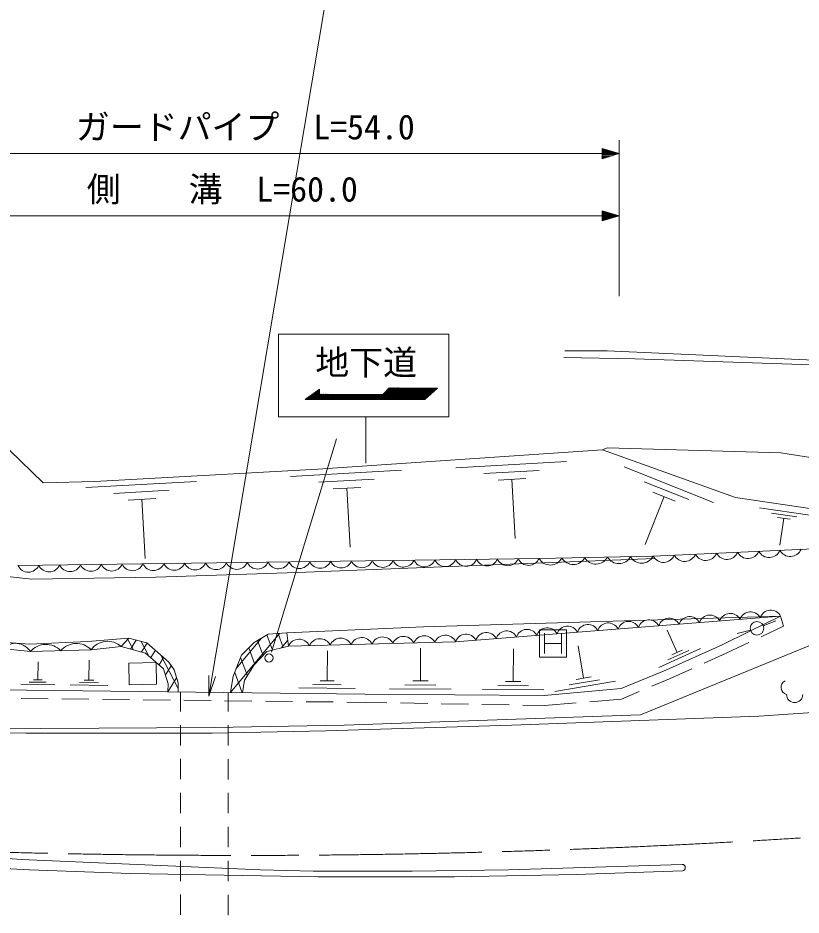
# Model space of a CAD drawing. Units: millimetres, scale not verified. Extents: x 40000 to 680000, y 20000 to 380000.
# Drawn here: x 186801 to 244511, y 263940 to 330059 of the extents above; entities that cross this region are included whole.
import ezdxf
from ezdxf.enums import TextEntityAlignment as Align

# ---------------------------------------------------------------- set-up
doc = ezdxf.new("R2010")
doc.units = ezdxf.units.MM
doc.header["$LTSCALE"] = 1000
doc.linetypes.add('CHAIN', pattern=[18.5, 12, -1.5, 3.5, -1.5])
for name, color, linetype, lineweight in [('M-BGD', 7, 'Continuous', 13), ('M-BMK', 2, 'CHAIN', 13), ('M-STR-HTXT', 7, 'Continuous', 13), ('M-STR-STR1', 1, 'Continuous', 13), ('M-STR-STRC', 7, 'Continuous', 13), ('M-STR-STRD', 7, 'Continuous', 13)]:
    doc.layers.add(name, color=color, linetype=linetype, lineweight=lineweight)
doc.styles.add('ＭＳ ゴシック', font='')
doc.styles.get('ＭＳ ゴシック').set_extended_font_data('MS Gothic')

# ---------------------------------------------------------------- blocks, each defined once
blk = doc.blocks.new('open_arrow')
at = {"color": 0, "linetype": 'Continuous', "lineweight": -2}
blk.add_lwpolyline([(7.5, 1.25), (0, 0), (7.5, -1.25)], dxfattribs=at)

msp = doc.modelspace()

# ---------------------------------------------------------------- linework, layer by layer
at = {"layer": 'M-BGD'}
for p, q in [((227102, 305534), (230235, 305534)), ((230235, 305534), (248777, 304687)), ((227018, 305026), (232267, 304941)), ((232267, 304941), (247168, 304433)), ((188664, 295797), (183245, 301047)), ((229870, 298229), (208899, 296813)), ((230219, 298367), (229870, 298229)), ((239678, 294714), (229870, 298229)), ((230219, 298367), (243020, 297999)), ((243020, 297999), (249539, 296983)), ((219061, 296905), (227231, 297368)), ((231473, 296971), (238067, 294347)), ((208899, 296813), (192474, 295882)), ((206899, 296263), (215070, 296726)), ((221135, 296476), (225220, 296708)), ((192474, 295882), (188664, 295797)), ((191793, 295443), (199964, 295906)), ((208973, 295834), (213058, 296066)), ((222187, 295990), (224229, 296105)), ((223208, 296047), (223455, 291690)), ((232947, 295875), (236243, 294563)), ((193867, 295014), (197952, 295246)), ((210025, 295347), (212068, 295463)), ((211046, 295405), (211293, 291048)), ((233596, 295108), (235244, 294452)), ((194919, 294527), (196962, 294643)), ((195940, 294585), (196187, 290227)), ((234420, 294780), (233021, 291263)), ((246954, 293650), (239678, 294714)), ((241447, 293947), (245164, 293404)), ((242340, 293563), (244199, 293292)), ((242769, 293248), (243698, 293112)), ((243233, 293180), (242944, 291198)), ((233613, 290392), (246068, 290971)), ((225207, 290219), (233613, 290392)), ((186801, 289701), (225207, 290219)), ((207375, 289193), (233726, 290218)), ((184769, 289024), (187817, 288685)), ((196961, 288855), (207375, 289193)), ((187817, 288685), (196961, 288855)), ((243007, 285967), (216681, 285192)), ((243007, 285967), (219050, 284085)), ((243007, 285967), (240734, 284875)), ((241725, 285261), (242653, 285634)), ((243007, 285967), (243221, 285233)), ((216681, 285192), (206628, 284746)), ((241562, 284447), (243221, 285233)), ((194984, 284337), (191952, 284094)), ((194409, 283731), (194984, 284337)), ((194984, 284337), (196307, 284007)), ((202466, 280340), (206076, 284703)), ((202894, 282112), (204746, 284351)), ((204202, 284032), (205237, 284639)), ((205569, 283471), (205153, 284590)), ((205237, 284639), (206628, 284746)), ((206354, 283657), (205968, 284695)), ((206628, 284746), (206735, 283747)), ((235371, 283294), (234636, 284931)), ((238702, 283859), (240734, 284875)), ((240779, 284944), (239813, 284684)), ((187720, 283356), (183653, 283784)), ((187656, 283894), (184357, 284160)), ((191952, 284094), (187656, 283894)), ((194409, 283731), (192189, 283490)), ((196202, 283249), (194409, 283731)), ((195311, 283488), (194908, 284257)), ((195097, 283546), (195513, 284205)), ((196454, 283032), (195888, 284111)), ((195906, 283329), (196325, 283991)), ((196307, 284007), (197924, 282568)), ((203274, 283087), (204202, 284032)), ((204865, 283068), (204453, 284179)), ((206735, 283747), (205148, 283372)), ((206223, 283626), (206688, 284188)), ((219050, 284085), (206735, 283747)), ((228491, 281394), (228094, 283778)), ((234553, 281997), (238702, 283859)), ((238999, 283232), (240658, 284018)), ((192189, 283490), (187720, 283356)), ((197540, 282098), (196202, 283249)), ((196591, 282915), (196930, 283452)), ((198609, 280649), (197319, 283106)), ((202668, 281535), (203274, 283087)), ((204256, 282412), (203804, 283627)), ((205148, 283372), (204220, 282373)), ((209584, 281207), (209611, 283426)), ((216459, 281197), (216474, 283614)), ((223301, 281153), (223317, 283570)), ((237090, 283574), (234020, 282196)), ((236230, 283434), (234695, 282745)), ((235755, 283466), (234987, 283122)), ((237369, 282500), (238999, 283232)), ((188266, 281274), (188287, 282614)), ((192037, 281248), (192061, 282726)), ((196985, 282543), (194963, 282496)), ((194963, 282496), (195000, 280910)), ((197022, 280958), (196985, 282543)), ((197204, 282388), (197536, 282913)), ((197924, 282568), (198305, 282009)), ((203713, 281575), (203212, 282925)), ((204220, 282373), (203506, 281249)), ((197861, 280975), (197540, 282098)), ((197673, 281633), (198101, 282309)), ((198305, 282009), (198602, 281045)), ((203323, 280329), (202774, 281806)), ((231251, 280642), (234553, 281997)), ((234827, 281359), (236457, 282090)), ((188891, 281096), (187635, 281116)), ((188580, 281269), (187951, 281279)), ((192727, 281053), (191342, 281075)), ((192384, 281243), (191691, 281254)), ((197838, 280396), (198486, 281421)), ((198602, 281045), (198614, 280387)), ((202466, 280340), (202668, 281535)), ((203506, 281249), (203356, 280329)), ((210104, 281201), (209064, 281214)), ((217025, 281193), (215892, 281200)), ((223868, 281149), (222734, 281157)), ((230826, 281170), (226355, 280425)), ((229658, 281282), (227423, 280909)), ((229050, 281487), (227932, 281301)), ((233508, 280803), (234827, 281359)), ((184684, 280557), (212370, 280219)), ((189517, 280919), (187004, 280958)), ((193417, 280857), (190646, 280901)), ((195000, 280910), (197022, 280958)), ((197838, 280396), (197861, 280975)), ((211657, 280627), (207498, 280678)), ((210621, 280917), (208541, 280943)), ((218721, 280578), (214188, 280607)), ((217590, 280887), (215324, 280902)), ((225563, 280534), (221031, 280563)), ((224432, 280844), (222166, 280858)), ((225578, 280134), (231251, 280642)), ((231268, 279860), (232587, 280415)), ((187034, 279911), (189034, 279888)), ((190034, 279876), (192034, 279853)), ((193034, 279841), (195034, 279818)), ((196034, 279806), (198033, 279783)), ((199033, 279771), (201033, 279748)), ((202033, 279736), (204033, 279713)), ((205033, 279701), (207033, 279678)), ((212370, 280219), (225578, 280134)), ((228936, 279665), (231268, 279860)), ((208033, 279666), (210033, 279643)), ((211033, 279631), (212388, 279616)), ((212388, 279616), (213998, 279588)), ((214998, 279570), (216998, 279536)), ((217998, 279518), (219998, 279484)), ((220997, 279466), (222997, 279432)), ((223997, 279414), (225608, 279387)), ((225608, 279387), (227940, 279582))]:
    msp.add_line(p, q, dxfattribs=at)
msp.add_circle((241261, 285074), 500, dxfattribs=at)
for centre, radius, start, end in [((227719, 290728), 957, 209.70276, 332.65946), ((229401, 290762), 957, 209.70276, 332.65946), ((231082, 290797), 957, 209.70276, 332.65946), ((232763, 290832), 957, 209.70276, 332.65946), ((234375, 290785), 857, 207.291, 338.0339), ((235932, 290858), 857, 207.291, 338.0339), ((237488, 290930), 857, 207.291, 338.0339), ((239045, 291002), 857, 207.291, 338.0339), ((240602, 291075), 857, 207.291, 338.0339), ((242159, 291147), 857, 207.291, 338.0339), ((243716, 291220), 857, 207.291, 338.0339), ((187565, 290052), 840, 204.65327, 336.89077), ((189101, 290072), 840, 204.65327, 336.89077), ((190637, 290093), 840, 204.65327, 336.89077), ((192173, 290114), 840, 204.65327, 336.89077), ((193709, 290135), 840, 204.65327, 336.89077), ((195246, 290155), 840, 204.65327, 336.89077), ((196782, 290176), 840, 204.65327, 336.89077), ((198318, 290197), 840, 204.65327, 336.89077), ((199854, 290217), 840, 204.65327, 336.89077), ((201391, 290238), 840, 204.65327, 336.89077), ((202927, 290259), 840, 204.65327, 336.89077), ((204463, 290279), 840, 204.65327, 336.89077), ((205999, 290300), 840, 204.65327, 336.89077), ((207536, 290321), 840, 204.65327, 336.89077), ((209072, 290342), 840, 204.65327, 336.89077), ((210608, 290362), 840, 204.65327, 336.89077), ((212144, 290383), 840, 204.65327, 336.89077), ((213681, 290404), 840, 204.65327, 336.89077), ((215217, 290424), 840, 204.65327, 336.89077), ((216753, 290445), 840, 204.65327, 336.89077), ((218289, 290466), 840, 204.65327, 336.89077), ((219826, 290486), 840, 204.65327, 336.89077), ((221362, 290507), 840, 204.65327, 336.89077), ((222898, 290528), 840, 204.65327, 336.89077), ((224434, 290549), 840, 204.65327, 336.89077), ((226038, 290693), 957, 209.70276, 332.65946), ((242283, 285595), 814, 27.17909, 161.80457), ((233299, 284889), 814, 27.17909, 161.80457), ((234796, 285007), 814, 27.17909, 161.80457), ((236294, 285125), 814, 27.17909, 161.80457), ((237791, 285242), 814, 27.17909, 161.80457), ((239288, 285360), 814, 27.17909, 161.80457), ((240786, 285477), 814, 27.17909, 161.80457), ((224315, 284184), 814, 27.17909, 161.80457), ((225813, 284301), 814, 27.17909, 161.80457), ((227310, 284419), 814, 27.17909, 161.80457), ((228807, 284536), 814, 27.17909, 161.80457), ((230304, 284654), 814, 27.17909, 161.80457), ((231802, 284772), 814, 27.17909, 161.80457), ((210593, 283510), 843, 25.57646, 157.57095), ((212132, 283552), 843, 25.57646, 157.57095), ((213672, 283594), 843, 25.57646, 157.57095), ((215211, 283636), 843, 25.57646, 157.57095), ((216751, 283679), 843, 25.57646, 157.57095), ((218290, 283721), 843, 25.57646, 157.57095), ((219823, 283831), 814, 27.17909, 161.80457), ((221321, 283948), 814, 27.17909, 161.80457), ((222818, 284066), 814, 27.17909, 161.80457), ((186620, 282672), 1295, 31.87101, 136.11097), ((188867, 282391), 1499, 43.51096, 139.9189), ((191101, 282458), 1499, 43.51096, 139.9189), ((193407, 282618), 1498, 47.95861, 144.41863), ((207514, 283425), 843, 25.57646, 157.57095), ((209054, 283467), 843, 25.57646, 157.57095), ((243575, 280714), 536, 116.08703, 255.33416), ((244039, 280196), 600, 180, 0)]:
    msp.add_arc(centre, radius, start, end, dxfattribs=at)
at = {"layer": 'M-BMK'}
msp.add_arc((203370, 924701), 656367, 267.261, 274.56976, dxfattribs=at)
at = {"layer": 'M-STR-HTXT'}
for p, q in [((231109, 309564), (231109, 321058)), ((177253, 320058), (229859, 320058)), ((231109, 320058), (229859, 320433)), ((229859, 320433), (229859, 319683)), ((230109, 320358), (229859, 320358)), ((229859, 320283), (230359, 320283)), ((230609, 320208), (229859, 320208)), ((229859, 320133), (230859, 320133)), ((231109, 320058), (229859, 319683)), ((231109, 320058), (229859, 320058)), ((229859, 319983), (230859, 319983)), ((230609, 319908), (229859, 319908)), ((229859, 319833), (230359, 319833)), ((230109, 319758), (229859, 319758)), ((231109, 311657), (231109, 316474)), ((173866, 315474), (229859, 315474)), ((231109, 315474), (229859, 315849)), ((229859, 315849), (229859, 315099)), ((230109, 315774), (229859, 315774)), ((229859, 315699), (230359, 315699)), ((230609, 315624), (229859, 315624)), ((229859, 315549), (230859, 315549)), ((231109, 315474), (229859, 315099)), ((231109, 315474), (229859, 315474)), ((229859, 315399), (230859, 315399)), ((230609, 315324), (229859, 315324)), ((229859, 315249), (230359, 315249)), ((230109, 315174), (229859, 315174))]:
    msp.add_line(p, q, dxfattribs=at)
msp.add_lwpolyline([(200872, 280080), (209522, 331595), (236813, 331595)], dxfattribs=at)
at = {"layer": 'M-STR-STR1'}
for p, q in [((198790, 280385), (198789, 278946)), ((202290, 280342), (202289, 278940)), ((198789, 277946), (198788, 276446)), ((202289, 277940), (202288, 276440)), ((198788, 275446), (198787, 273946)), ((202288, 275440), (202287, 273940)), ((198787, 272946), (198786, 271446)), ((202287, 272940), (202286, 271440)), ((198786, 270446), (198786, 268946)), ((202286, 270440), (202285, 268940)), ((198785, 267946), (198785, 266446)), ((202285, 267940), (202284, 266440)), ((198784, 265446), (198784, 263946)), ((202284, 265440), (202283, 263940))]:
    msp.add_line(p, q, dxfattribs=at)
at = {"layer": 'M-STR-STRC'}
for p, q in [((205994, 300654), (205994, 306754)), ((205994, 306754), (218560, 306754)), ((218560, 306754), (218560, 300654)), ((209031, 302706), (207958, 301949)), ((208444, 302292), (208121, 301948)), ((208783, 302531), (208235, 301948)), ((208602, 301948), (208325, 302208)), ((209031, 302674), (208348, 301948)), ((208723, 301947), (208394, 302257)), ((209031, 302553), (208462, 301948)), ((208844, 301947), (208463, 302305)), ((208965, 301947), (208532, 302354)), ((209031, 302432), (208575, 301948)), ((209086, 301947), (208601, 302403)), ((209207, 301946), (208670, 302452)), ((209041, 302322), (208688, 301947)), ((209328, 301946), (208739, 302500)), ((209154, 302322), (208802, 301947)), ((209031, 302340), (208808, 302549)), ((209031, 302453), (208877, 302598)), ((209267, 302321), (208915, 301947)), ((209031, 302567), (208946, 302647)), ((209031, 302681), (209015, 302695)), ((209380, 302321), (209029, 301947)), ((209031, 302323), (209031, 302706)), ((213700, 302296), (209031, 302323)), ((209449, 301946), (209049, 302322)), ((209493, 302320), (209142, 301947)), ((209570, 301946), (209171, 302322)), ((209606, 302319), (209256, 301946)), ((209692, 301946), (209292, 302321)), ((209719, 302319), (209369, 301946)), ((209813, 301945), (209414, 302320)), ((209832, 302318), (209483, 301946)), ((209934, 301945), (209535, 302320)), ((209945, 302317), (209596, 301946)), ((210055, 301945), (209657, 302319)), ((210059, 302317), (209710, 301946)), ((210176, 301945), (209779, 302318)), ((210172, 302316), (209823, 301945)), ((210297, 301945), (209900, 302318)), ((210285, 302315), (209937, 301945)), ((210418, 301944), (210022, 302317)), ((210398, 302315), (210050, 301945)), ((210539, 301944), (210143, 302316)), ((210511, 302314), (210163, 301945)), ((210660, 301944), (210265, 302316)), ((210624, 302314), (210277, 301945)), ((210781, 301944), (210387, 302315)), ((210737, 302313), (210390, 301944)), ((210850, 302312), (210504, 301944)), ((210902, 301944), (210508, 302314)), ((210963, 302312), (210617, 301944)), ((211023, 301943), (210630, 302314)), ((211076, 302311), (210731, 301944)), ((211144, 301943), (210751, 302313)), ((211189, 302310), (210844, 301944)), ((211265, 301943), (210873, 302312)), ((211302, 302310), (210958, 301944)), ((211387, 301943), (210994, 302311)), ((211415, 302309), (211071, 301943)), ((211508, 301943), (211116, 302311)), ((211528, 302309), (211185, 301943)), ((211629, 301942), (211238, 302310)), ((211641, 302308), (211298, 301943)), ((211750, 301942), (211359, 302309)), ((211754, 302307), (211412, 301943)), ((211871, 301942), (211481, 302309)), ((211867, 302307), (211525, 301943)), ((211992, 301942), (211602, 302308)), ((211980, 302306), (211638, 301942)), ((212113, 301942), (211724, 302307)), ((212093, 302305), (211752, 301942)), ((212234, 301941), (211846, 302307)), ((212206, 302305), (211865, 301942)), ((212355, 301941), (211967, 302306)), ((212319, 302304), (211979, 301942)), ((212476, 301941), (212089, 302305)), ((212432, 302303), (212092, 301942)), ((212546, 302303), (212206, 301941)), ((212597, 301941), (212210, 302305)), ((212659, 302302), (212319, 301941)), ((212718, 301941), (212332, 302304)), ((212772, 302302), (212433, 301941)), ((212839, 301940), (212453, 302303)), ((212885, 302301), (212546, 301941)), ((212961, 301940), (212575, 302303)), ((212998, 302300), (212660, 301941)), ((213082, 301940), (212697, 302302)), ((213111, 302300), (212773, 301940)), ((213203, 301940), (212818, 302301)), ((213224, 302299), (212886, 301940)), ((213324, 301940), (212940, 302301)), ((213337, 302298), (213000, 301940)), ((213445, 301939), (213061, 302300)), ((213450, 302298), (213113, 301940)), ((213566, 301939), (213183, 302299)), ((213563, 302297), (213227, 301940)), ((213687, 301939), (213305, 302299)), ((213676, 302296), (213340, 301940)), ((213808, 301939), (213426, 302298)), ((214255, 302791), (213454, 301939)), ((213929, 301939), (213548, 302297)), ((214368, 302790), (213567, 301939)), ((214050, 301938), (213669, 302296)), ((214480, 302789), (213681, 301939)), ((214165, 302792), (213700, 302296)), ((214171, 301938), (213742, 302342)), ((214593, 302788), (213794, 301939)), ((214292, 301938), (213799, 302402)), ((214413, 301938), (213855, 302462)), ((214706, 302788), (213908, 301939)), ((214535, 301937), (213912, 302523)), ((214656, 301937), (213969, 302583)), ((214819, 302787), (214021, 301938)), ((214777, 301937), (214025, 302644)), ((214898, 301937), (214082, 302704)), ((214931, 302786), (214135, 301938)), ((215019, 301937), (214139, 302764)), ((217708, 302762), (214165, 302792)), ((215140, 301936), (214230, 302792)), ((215044, 302785), (214248, 301938)), ((215261, 301936), (214352, 302791)), ((215157, 302784), (214361, 301938)), ((215382, 301936), (214474, 302789)), ((215270, 302783), (214475, 301938)), ((215382, 302782), (214588, 301937)), ((215503, 301936), (214596, 302788)), ((215495, 302781), (214702, 301937)), ((215624, 301936), (214718, 302787)), ((215608, 302780), (214815, 301937)), ((215745, 301935), (214840, 302786)), ((215721, 302779), (214929, 301937)), ((215866, 301935), (214962, 302785)), ((215833, 302778), (215042, 301937)), ((215987, 301935), (215084, 302784)), ((215946, 302777), (215156, 301936)), ((216108, 301935), (215206, 302783)), ((216059, 302776), (215269, 301936)), ((216230, 301935), (215328, 302782)), ((216172, 302775), (215383, 301936)), ((216351, 301934), (215450, 302781)), ((216284, 302774), (215496, 301936)), ((216472, 301934), (215572, 302780)), ((216397, 302773), (215610, 301936)), ((216593, 301934), (215694, 302779)), ((216510, 302772), (215723, 301935)), ((216714, 301934), (215816, 302778)), ((216622, 302771), (215836, 301935)), ((216807, 301960), (215938, 302777)), ((216735, 302770), (215950, 301935)), ((216869, 302015), (216060, 302776)), ((216848, 302769), (216063, 301935)), ((216961, 302768), (216177, 301935)), ((216931, 302071), (216182, 302775)), ((217073, 302767), (216290, 301935)), ((216993, 302126), (216304, 302774)), ((217186, 302766), (216404, 301934)), ((217055, 302181), (216426, 302773)), ((217299, 302765), (216517, 301934)), ((217117, 302236), (216548, 302772)), ((217412, 302765), (216631, 301934)), ((217179, 302292), (216670, 302771)), ((217524, 302764), (216744, 301934)), ((216777, 301934), (217708, 302762)), ((217241, 302347), (216792, 302770)), ((217303, 302402), (216914, 302769)), ((217366, 302457), (217036, 302768)), ((217428, 302513), (217157, 302767)), ((217637, 302763), (217271, 302374)), ((217490, 302568), (217279, 302766)), ((217552, 302623), (217401, 302765)), ((217614, 302679), (217523, 302764)), ((217676, 302734), (217645, 302763)), ((207958, 301949), (216777, 301934)), ((207996, 301949), (207980, 301964)), ((208106, 302053), (208008, 301949)), ((208118, 301948), (208049, 302013)), ((208239, 301948), (208118, 302062)), ((208360, 301948), (208187, 302110)), ((208481, 301948), (208256, 302159)), ((218560, 300654), (205994, 300654)), ((212434, 297242), (212439, 300654)), ((210288, 299028), (205482, 283305)), ((225228, 282956), (225228, 284956)), ((225228, 284956), (227228, 284956)), ((225603, 284706), (225603, 283206)), ((226853, 284706), (226853, 283206)), ((227228, 284956), (227228, 282956)), ((225603, 283956), (226853, 283956)), ((227228, 282956), (225228, 282956))]:
    msp.add_line(p, q, dxfattribs=at)
msp.add_circle((205299, 282887), 305, dxfattribs=at)
at = {"layer": 'M-STR-STRD'}
for p, q in [((232690, 278695), (247943, 284959)), ((210846, 277933), (232690, 278695)), ((241411, 278610), (223208, 277933)), ((245390, 278864), (241411, 278610)), ((176895, 277848), (188494, 277679)), ((188494, 277679), (201279, 277763)), ((201279, 277763), (210846, 277933)), ((223208, 277933), (209492, 277509)), ((187394, 277340), (179012, 277425)), ((201110, 277340), (187394, 277340)), ((209492, 277509), (201110, 277340)), ((187648, 267265), (161107, 268661)), ((180028, 268535), (187055, 268027)), ((187055, 268027), (204666, 267265)), ((195098, 267011), (187648, 267265)), ((204666, 267265), (208560, 267180)), ((208560, 267180), (215842, 267180)), ((215842, 267180), (222954, 267265)), ((222954, 267265), (235753, 267677)), ((235767, 267196), (227949, 266926)), ((208899, 266757), (195098, 267011)), ((218974, 266757), (208899, 266757)), ((227949, 266926), (218974, 266757))]:
    msp.add_line(p, q, dxfattribs=at)
msp.add_arc((235741, 267436), 241, 276.20156, 86.92289, dxfattribs=at)

# ---------------------------------------------------------------- block references
at = {"layer": 'M-STR-HTXT', "xscale": 200, "yscale": 200, "rotation": 80.5}
msp.add_blockref('open_arrow', (200872, 280080), dxfattribs=at)

# ---------------------------------------------------------------- texts
at = {"layer": 'M-STR-HTXT', "style": 'ＭＳ ゴシック'}
for s, p in [('ガードパイプ  L=54.0', (203556, 320558)), ('側\u3000\u3000溝  L=60.0', (201862, 315974))]:
    msp.add_text(s, height=1833, dxfattribs=at).set_placement(p, align=Align.BOTTOM_CENTER)
at = {"layer": 'M-STR-STRC', "style": 'ＭＳ ゴシック'}
msp.add_text('地下道', height=1833, dxfattribs=at).set_placement((212465, 303204), align=Align.BOTTOM_CENTER)

doc.saveas('drawing.dxf')
